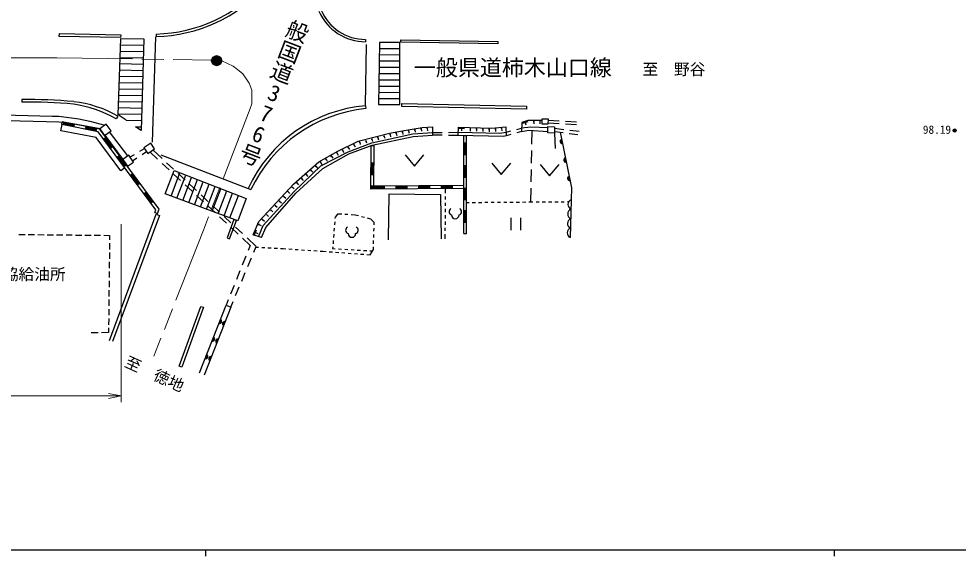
# Model space of a CAD drawing. Units: millimetres, scale not verified. Extents: x 40000 to 680000, y 20000 to 380000.
# Drawn here: x 138276 to 287739, y 204000 to 289553 of the extents above; entities that cross this region are included whole.
import ezdxf
from ezdxf.enums import TextEntityAlignment as Align

# ---------------------------------------------------------------- set-up
doc = ezdxf.new("R2010")
doc.units = ezdxf.units.MM
doc.header["$LTSCALE"] = 1000
doc.header["$PDMODE"] = 32
doc.header["$PDSIZE"] = 500
doc.linetypes.add('CHAIN', pattern=[18.5, 12, -1.5, 3.5, -1.5])
for name, color, linetype, lineweight in [('M-BGD', 7, 'Continuous', 25), ('M-BMK', 2, 'CHAIN', 13), ('M-BMK-HTXT', 7, 'Continuous', 13), ('M-BMK-OTRS', 5, 'Continuous', 25), ('M-BMK-SRVR', 3, 'Continuous', 25), ('M-STR-HTXT', 7, 'Continuous', 13), ('M-TTL-BAND', 7, 'Continuous', 25)]:
    doc.layers.add(name, color=color, linetype=linetype, lineweight=lineweight)
doc.layers.add('M-OTRS', color=6, linetype='Continuous')
doc.styles.add('ＭＳ ゴシック', font='')
doc.styles.get('ＭＳ ゴシック').set_extended_font_data('MS Gothic')

msp = doc.modelspace()

# ---------------------------------------------------------------- linework, layer by layer
at = {"layer": 'M-BGD'}
for p, q in [((160134, 287129), (160144, 286726)), ((193439, 286260), (193438, 285888)), ((138761, 276687), (138766, 276285)), ((193446, 275699), (193469, 275252)), ((154031, 274033), (153789, 273617)), ((145103, 272720), (145191, 273162)), ((150908, 271573), (145103, 272720)), ((151166, 271981), (145191, 273162)), ((145389, 273123), (145302, 272681)), ((147085, 272421), (145319, 272770)), ((147103, 272509), (145337, 272858)), ((147120, 272597), (145354, 272946)), ((147138, 272685), (145372, 273034)), ((147068, 272332), (147155, 272774)), ((148921, 272425), (148834, 271983)), ((150617, 271723), (148851, 272072)), ((150634, 271811), (148869, 272160)), ((150652, 271899), (148886, 272248)), ((150669, 271988), (148903, 272337)), ((150600, 271634), (150687, 272076)), ((202177, 272018), (202374, 272049)), ((202276, 272033), (202337, 271638)), ((203172, 272111), (203371, 272123)), ((203271, 272117), (203297, 271718)), ((204095, 272352), (204120, 271038)), ((208162, 270970), (208218, 272314)), ((208212, 272145), (209211, 272109)), ((208712, 272127), (208697, 271727)), ((210011, 272080), (210211, 272073)), ((210111, 272077), (210096, 271677)), ((211010, 272044), (211210, 272037)), ((211110, 272041), (211096, 271641)), ((214006, 272009), (214205, 272029)), ((215001, 272108), (215200, 272128)), ((215100, 272118), (215140, 271720)), ((217525, 271944), (218279, 272133)), ((218346, 272910), (219298, 273216)), ((218822, 273063), (218944, 272682)), ((220097, 273221), (220297, 273221)), ((220197, 273221), (220198, 272821)), ((221097, 273223), (221297, 273223)), ((221197, 273223), (221198, 272823)), ((222461, 272993), (224238, 272896)), ((224253, 273259), (222472, 273358)), ((224973, 271885), (223524, 272063)), ((225236, 272842), (227013, 272745)), ((227033, 273106), (225252, 273204)), ((160085, 259156), (150908, 271573)), ((160594, 259224), (151166, 271981)), ((152153, 270646), (151791, 270379)), ((151971, 271016), (154830, 267174)), ((153078, 269092), (152008, 270539)), ((153150, 269145), (152080, 270593)), ((155628, 267712), (152706, 271549)), ((195319, 270643), (195512, 270693)), ((195415, 270668), (195516, 270281)), ((196287, 270893), (196480, 270943)), ((196384, 270918), (196484, 270531)), ((197255, 271144), (197272, 271148)), ((197272, 271148), (197451, 271183)), ((197361, 271166), (197439, 270773)), ((198236, 271338), (198432, 271376)), ((198334, 271357), (198411, 270964)), ((199217, 271531), (199413, 271569)), ((199315, 271550), (199392, 271157)), ((200200, 271712), (200398, 271743)), ((200299, 271727), (200360, 271332)), ((201189, 271865), (201386, 271896)), ((201287, 271880), (201349, 271485)), ((204112, 271442), (205648, 271460)), ((205641, 271013), (204120, 271038)), ((208162, 270970), (206641, 270996)), ((206648, 271472), (208184, 271491)), ((209079, 255361), (209059, 270949)), ((209059, 270949), (209509, 270949)), ((209529, 255362), (209509, 270949)), ((212009, 272009), (212209, 272001)), ((212109, 272005), (212095, 271605)), ((213009, 271973), (213209, 271965)), ((213109, 271969), (213094, 271569)), ((214105, 272019), (214145, 271621)), ((215801, 271513), (216555, 271702)), ((216564, 271128), (215817, 270906)), ((218269, 271635), (217522, 271413)), ((219902, 269580), (219935, 271765)), ((223505, 271370), (223607, 268884)), ((223512, 271610), (224867, 271440)), ((225860, 271316), (227215, 271147)), ((227414, 271584), (225965, 271762)), ((152933, 268985), (151863, 270432)), ((153005, 269038), (151936, 270486)), ((152861, 268931), (153223, 269199)), ((190606, 269040), (190787, 269126)), ((190696, 269083), (190869, 268722)), ((191508, 269472), (191688, 269558)), ((191598, 269515), (191771, 269154)), ((192414, 269892), (192608, 269942)), ((192511, 269917), (192611, 269530)), ((193382, 270143), (193576, 270193)), ((193479, 270168), (193579, 269780)), ((194302, 262429), (194359, 269375)), ((194350, 270393), (194544, 270443)), ((194359, 269375), (194809, 269372)), ((194447, 270418), (194547, 270031)), ((194756, 262883), (194809, 269372)), ((209511, 269762), (209061, 269761)), ((209153, 267961), (209151, 269761)), ((209243, 267962), (209241, 269762)), ((209333, 267962), (209331, 269762)), ((209423, 267962), (209421, 269762)), ((154292, 267751), (153931, 267484)), ((155145, 266143), (154075, 267590)), ((155217, 266196), (154148, 267644)), ((155290, 266250), (154220, 267697)), ((155974, 267551), (156691, 267972)), ((157554, 268478), (158272, 268899)), ((157913, 267955), (158616, 268406)), ((159144, 268347), (160352, 267221)), ((161071, 267318), (159617, 268677)), ((187947, 267656), (188120, 267755)), ((188034, 267705), (188232, 267358)), ((188815, 268151), (188989, 268250)), ((188902, 268201), (189100, 267853)), ((189704, 268607), (189885, 268694)), ((189795, 268651), (189968, 268290)), ((199745, 267906), (201245, 266106)), ((201245, 266106), (202745, 267906)), ((209063, 267961), (209513, 267962)), ((219857, 266580), (219887, 268580)), ((155073, 266089), (154003, 267537)), ((155000, 266036), (155362, 266303)), ((156368, 266964), (157072, 267416)), ((161083, 266540), (162181, 265517)), ((162898, 265610), (161802, 266635)), ((185446, 266022), (185596, 266154)), ((185521, 266088), (185786, 265788)), ((186210, 266665), (186383, 266764)), ((186296, 266714), (186495, 266367)), ((187078, 267160), (187252, 267259)), ((187165, 267210), (187363, 266862)), ((194786, 266572), (194336, 266576)), ((194411, 264775), (194426, 266575)), ((194501, 264774), (194516, 266574)), ((194591, 264774), (194606, 266573)), ((194681, 264773), (194696, 266573)), ((209515, 266162), (209065, 266161)), ((209157, 264361), (209155, 266161)), ((209247, 264362), (209245, 266162)), ((209337, 264362), (209335, 266162)), ((209427, 264362), (209425, 266162)), ((213543, 266556), (215043, 264756)), ((215043, 264756), (216543, 266556)), ((221229, 266331), (222729, 264531)), ((222729, 264531), (224229, 266331)), ((156432, 264856), (156070, 264588)), ((157212, 263194), (156143, 264642)), ((157285, 263248), (156215, 264695)), ((157357, 263301), (156287, 264749)), ((157429, 263355), (156360, 264802)), ((162912, 264835), (164010, 263813)), ((164724, 263903), (163628, 264927)), ((183946, 264699), (184096, 264832)), ((184021, 264765), (184285, 264465)), ((184696, 265360), (184846, 265493)), ((184771, 265427), (185035, 265126)), ((194321, 264776), (194771, 264772)), ((219811, 263581), (219842, 265581)), ((157140, 263141), (157502, 263408)), ((164741, 263131), (165839, 262108)), ((166551, 262196), (165455, 263220)), ((182445, 263377), (182595, 263509)), ((182520, 263443), (182785, 263143)), ((183195, 264038), (183345, 264170)), ((183270, 264104), (183535, 263804)), ((209067, 264361), (209517, 264362)), ((158572, 261961), (158210, 261693)), ((159352, 260299), (158282, 261747)), ((159424, 260353), (158354, 261800)), ((159497, 260406), (158427, 261854)), ((159569, 260460), (158499, 261907)), ((174795, 262530), (175179, 262351)), ((181055, 261942), (181191, 262089)), ((181123, 262015), (181416, 261744)), ((181733, 262677), (181869, 262823)), ((181801, 262750), (182095, 262479)), ((209070, 262541), (194302, 262429)), ((194307, 262976), (194757, 262972)), ((194397, 262975), (194393, 262520)), ((196469, 262536), (194393, 262520)), ((194484, 262611), (194487, 262974)), ((194484, 262611), (196469, 262626)), ((194577, 262974), (194574, 262702)), ((196468, 262716), (194574, 262702)), ((194665, 262792), (194667, 262973)), ((194665, 262792), (196467, 262806)), ((209066, 262991), (194756, 262883)), ((196470, 262446), (196467, 262896)), ((198266, 262909), (198270, 262459)), ((200067, 262833), (198267, 262819)), ((200068, 262743), (198268, 262729)), ((200068, 262653), (198269, 262639)), ((200069, 262563), (198269, 262549)), ((200070, 262473), (200066, 262923)), ((201866, 262936), (201870, 262486)), ((203667, 262860), (201867, 262846)), ((203668, 262770), (201868, 262756)), ((203668, 262680), (201868, 262666)), ((203669, 262590), (201869, 262576)), ((203670, 262500), (203666, 262950)), ((205466, 262964), (205470, 262514)), ((207267, 262887), (205467, 262874)), ((207268, 262797), (205468, 262784)), ((207268, 262707), (205468, 262694)), ((207269, 262617), (205469, 262604)), ((206177, 261775), (206182, 262519)), ((207270, 262527), (207266, 262977)), ((209070, 262541), (209066, 262991)), ((209520, 262562), (209070, 262561)), ((209162, 260761), (209160, 262561)), ((209252, 260762), (209250, 262562)), ((209342, 260762), (209340, 262562)), ((209432, 260762), (209430, 262562)), ((219763, 260396), (219796, 262581)), ((159280, 260246), (159641, 260513)), ((166570, 261427), (167668, 260404)), ((168377, 260489), (167281, 261513)), ((179698, 260473), (179833, 260620)), ((179765, 260546), (180059, 260275)), ((180376, 261208), (180512, 261354)), ((180444, 261281), (180738, 261010)), ((206163, 259775), (206166, 260275)), ((206170, 260775), (206173, 261275)), ((209072, 260761), (209522, 260762)), ((209582, 260312), (209923, 260315)), ((210423, 260319), (210923, 260323)), ((211423, 260328), (211923, 260332)), ((212423, 260336), (212923, 260340)), ((213423, 260344), (213923, 260348)), ((214423, 260352), (214923, 260356)), ((215423, 260360), (215923, 260364)), ((216423, 260368), (216923, 260373)), ((217423, 260377), (217923, 260381)), ((218422, 260385), (218922, 260389)), ((219422, 260393), (219763, 260396)), ((219763, 260396), (220071, 260398)), ((220571, 260402), (221071, 260406)), ((221571, 260411), (222071, 260415)), ((222571, 260419), (223071, 260423)), ((223571, 260427), (224071, 260431)), ((224571, 260435), (225071, 260439)), ((225571, 260443), (225879, 260446)), ((226162, 260736), (226012, 254718)), ((159922, 258742), (160085, 259156)), ((159922, 258742), (160340, 258577)), ((160340, 258577), (160594, 259224)), ((168399, 259722), (169497, 258700)), ((170203, 258782), (169107, 259806)), ((178340, 259004), (178476, 259151)), ((178408, 259077), (178702, 258806)), ((179019, 259739), (179155, 259885)), ((179087, 259812), (179381, 259541)), ((206156, 258775), (206159, 259275)), ((209524, 258962), (209074, 258961)), ((209166, 257161), (209164, 258961)), ((209256, 257162), (209254, 258962)), ((209346, 257162), (209344, 258962)), ((209436, 257162), (209434, 258962)), ((170228, 258018), (171326, 256996)), ((172030, 257074), (170934, 258099)), ((176983, 257535), (177119, 257682)), ((177051, 257608), (177345, 257337)), ((177662, 258270), (177797, 258416)), ((177730, 258343), (178023, 258072)), ((188546, 257236), (188506, 256738)), ((188606, 257999), (188585, 257734)), ((189006, 258466), (188606, 257999)), ((189649, 258431), (189006, 258466)), ((190647, 258378), (190148, 258404)), ((191789, 258316), (191147, 258351)), ((192314, 258176), (191789, 258316)), ((193281, 257918), (192797, 258047)), ((194289, 257649), (193764, 257790)), ((194822, 257150), (194289, 257649)), ((194809, 256732), (194822, 257150)), ((206142, 256775), (206145, 257275)), ((206149, 257775), (206152, 258275)), ((209076, 257161), (209526, 257162)), ((216580, 257883), (216580, 255883)), ((218080, 257883), (218080, 255883)), ((172057, 256314), (173155, 255291)), ((173856, 255367), (172760, 256392)), ((175720, 255062), (176121, 255978)), ((176442, 256711), (176522, 256894)), ((176482, 256802), (176849, 256642)), ((188466, 256239), (188426, 255741)), ((194778, 255733), (194794, 256233)), ((206135, 255775), (206139, 256275)), ((138289, 255221), (139289, 255211)), ((139789, 255205), (140789, 255195)), ((141289, 255190), (142289, 255180)), ((142789, 255175), (143789, 255165)), ((144289, 255159), (145289, 255149)), ((145789, 255144), (146789, 255134)), ((147289, 255129), (148289, 255118)), ((148789, 255113), (149789, 255103)), ((150289, 255098), (151288, 255088)), ((151788, 255083), (152723, 255073)), ((152723, 255073), (152715, 254345)), ((173886, 254610), (175094, 253484)), ((176041, 253324), (174586, 254684)), ((176894, 254720), (175554, 255134)), ((175920, 255520), (176287, 255359)), ((188307, 254245), (188267, 253747)), ((188387, 255242), (188347, 254744)), ((194717, 253734), (194732, 254234)), ((194748, 254733), (194763, 255233)), ((206127, 254531), (206132, 255275)), ((209079, 255361), (209529, 255362)), ((152709, 253845), (152699, 252845)), ((175094, 253484), (174767, 252674)), ((175662, 252413), (176041, 253324)), ((175993, 253208), (176420, 253184)), ((176919, 253157), (177418, 253129)), ((177917, 253101), (178417, 253074)), ((178916, 253046), (179415, 253018)), ((179914, 252991), (180341, 252967)), ((180341, 252967), (180747, 252940)), ((181246, 252907), (181745, 252874)), ((182243, 252841), (182742, 252808)), ((183241, 252775), (183740, 252742)), ((184239, 252709), (184738, 252676)), ((185237, 252643), (185736, 252610)), ((188228, 253249), (188207, 252984)), ((188207, 252984), (188638, 252957)), ((189137, 252926), (189636, 252896)), ((190135, 252865), (190634, 252834)), ((191133, 252804), (191632, 252773)), ((192131, 252742), (192630, 252712)), ((193129, 252681), (193628, 252650)), ((194127, 252620), (194559, 252593)), ((194205, 251984), (194689, 252817)), ((194689, 252817), (194701, 253234)), ((152693, 252345), (152682, 251345)), ((174393, 251747), (173831, 250356)), ((174701, 250105), (175277, 251490)), ((186235, 252577), (186640, 252550)), ((186640, 252550), (187182, 252510)), ((187680, 252473), (188179, 252435)), ((188678, 252398), (189176, 252360)), ((189675, 252323), (190173, 252286)), ((190672, 252248), (191171, 252211)), ((191669, 252174), (192168, 252136)), ((192666, 252099), (193165, 252062)), ((193664, 252024), (194205, 251984)), ((152677, 250845), (152666, 249845)), ((152660, 249345), (152649, 248345)), ((173457, 249428), (172896, 248037)), ((173739, 247798), (174316, 249182)), ((152644, 247845), (152633, 246846)), ((172521, 247110), (171960, 245719)), ((172778, 245490), (173355, 246874)), ((152628, 246346), (152617, 245346)), ((152611, 244846), (152600, 243846)), ((167053, 233177), (171259, 243981)), ((172014, 243655), (167788, 232821)), ((171586, 244792), (171259, 243981)), ((171259, 243981), (172014, 243655)), ((172014, 243655), (172394, 244567)), ((152595, 243346), (152584, 242346)), ((152579, 241846), (152568, 240846)), ((150921, 239572), (149788, 239540)), ((152554, 239618), (151421, 239586)), ((152562, 240346), (152554, 239618))]:
    msp.add_line(p, q, dxfattribs=at)
for points in [[(144732, 287186), (154486, 287020), (154478, 286560), (144724, 286727)], [(199061, 286227), (214489, 285947), (214482, 285552), (199054, 285832)], [(199244, 276049), (219041, 275632), (219030, 275146), (199234, 275563)], [(221555, 273642), (222481, 273612), (222453, 272768), (221528, 272797)], [(151147, 272029), (151914, 270974), (152962, 271736), (152196, 272791)], [(222451, 272383), (223532, 272353), (223505, 271370), (222424, 271400)], [(158196, 269007), (158818, 268118), (159891, 268869), (159269, 269758)], [(154830, 267174), (155563, 266085), (156524, 266733), (155791, 267822)], [(172510, 257590), (171414, 254694), (171818, 254541), (172914, 257436)], [(163808, 234228), (167256, 243776), (167669, 243627), (164222, 234078)]]:
    msp.add_lwpolyline(points, close=True, dxfattribs=at)
for points in [[(121797, 273828), (122175, 273837), (128150, 273589), (142644, 273180), (144636, 273140), (146288, 272972), (151213, 272078)], [(121812, 274729), (129972, 274396), (143575, 274071), (144635, 274029), (145864, 273904), (147813, 273609), (149594, 273272), (151973, 272629)], [(155149, 265834), (154522, 265340), (150570, 270632), (144979, 271698), (145175, 272706)], [(175554, 255134), (176487, 257265), (181972, 263201), (186009, 266758), (189059, 268499), (192288, 270047), (197232, 271325), (199887, 271847), (202471, 272247), (204095, 272352)], [(215778, 272357), (215817, 270906), (215392, 270807), (208162, 270970)], [(208218, 272314), (213472, 272125), (215778, 272357)], [(218299, 273056), (218269, 271635), (219434, 271797), (222430, 271605)], [(222445, 272168), (219755, 272291), (218279, 272133)], [(221546, 273377), (219281, 273372), (218299, 273056)], [(176417, 254867), (177132, 256623), (182072, 262076), (186349, 266131), (190673, 268383), (194423, 269800), (200971, 271222), (204112, 271442)], [(176894, 254720), (177559, 256354), (182349, 261781), (186641, 265722), (190798, 268030), (194495, 269427), (201029, 270826), (204120, 271038)], [(208184, 271491), (214821, 271323), (215801, 271513)], [(224383, 271501), (226195, 262641), (226162, 260736)], [(197088, 254379), (197183, 261672), (205392, 261566), (205491, 254498)], [(152683, 238342), (160158, 258429), (160650, 258244), (153172, 238167)]]:
    msp.add_lwpolyline(points, dxfattribs=at)
msp.add_circle((287181, 271771), 125, dxfattribs=at)
for centre, radius, start, end in [((159542, 310750), 23628, 271.43569, 317.98153), ((159542, 310750), 24032, 271.43569, 317.98153), ((193445, 293952), 8064, 203.26351, 269.95159), ((193445, 293952), 7692, 203.26351, 269.95159), ((139823, 199483), 77212, 84.65326, 90.7881), ((139823, 199483), 76810, 84.65326, 90.7881), ((144136, 256614), 19552, 60.41632, 81.63662), ((144993, 258513), 17960, 59.78517, 83.52654), ((195291, 253294), 22480, 94.70773, 155.74368), ((195750, 252602), 22765, 95.75148, 154.64309), ((224741, 270021), 354, 110.36145, 272.76663), ((224741, 270021), 283, 112.58549, 270.54259), ((224741, 270021), 212, 116.33182, 266.79627), ((224741, 270021), 142, 124.04355, 259.08454), ((224741, 270021), 100, 134.36121, 248.76687), ((225342, 267082), 354, 110.36145, 272.76663), ((225342, 267082), 283, 112.58549, 270.54259), ((225342, 267082), 212, 116.33182, 266.79627), ((225342, 267082), 142, 124.04355, 259.08454), ((225342, 267082), 100, 134.36121, 248.76687), ((225944, 264143), 354, 110.36145, 272.76663), ((225944, 264143), 283, 112.58549, 270.54259), ((225944, 264143), 212, 116.33182, 266.79627), ((225944, 264143), 142, 124.04355, 259.08454), ((225944, 264143), 100, 134.36121, 248.76687), ((226460, 259976), 816, 111.37006, 245.775), ((207265, 258848), 536, 116.08703, 255.33416), ((208194, 258848), 536, 284.66584, 63.91297), ((226422, 258471), 816, 111.37006, 245.775), ((207730, 258329), 600, 180, 360), ((226385, 256967), 816, 111.37006, 245.775), ((190808, 255885), 536, 116.08703, 255.33416), ((191737, 255885), 536, 284.66584, 63.91297), ((226347, 255462), 816, 111.37006, 245.775), ((191273, 255367), 600, 180, 360), ((170194, 241394), 354, 257.52817, 59.93335), ((170194, 241394), 283, 259.75221, 57.70931), ((170194, 241394), 212, 263.49854, 53.96299), ((170194, 241394), 142, 271.21027, 46.25126), ((170194, 241394), 100, 281.52793, 35.93359), ((171042, 241014), 354, 77.48548, 239.89066), ((171042, 241014), 283, 79.70952, 237.66662), ((171042, 241014), 212, 83.45585, 233.9203), ((171042, 241014), 142, 91.16758, 226.20857), ((171042, 241014), 100, 101.48524, 215.8909), ((169105, 238599), 354, 257.52817, 59.93335), ((169105, 238599), 283, 259.75221, 57.70931), ((169105, 238599), 212, 263.49854, 53.96299), ((169105, 238599), 142, 271.21027, 46.25126), ((169105, 238599), 100, 281.52793, 35.93359), ((169951, 238219), 354, 77.48548, 239.89066), ((169951, 238219), 283, 79.70952, 237.66662), ((169951, 238219), 212, 83.45585, 233.9203), ((169951, 238219), 142, 91.16758, 226.20857), ((169951, 238219), 100, 101.48524, 215.8909), ((168017, 235803), 354, 257.52817, 59.93335), ((168017, 235803), 283, 259.75221, 57.70931), ((168017, 235803), 212, 263.49854, 53.96299), ((168017, 235803), 142, 271.21027, 46.25126), ((168017, 235803), 100, 281.52793, 35.93359), ((168861, 235424), 354, 77.48548, 239.89066), ((168861, 235424), 283, 79.70952, 237.66662), ((168861, 235424), 212, 83.45585, 233.9203), ((168861, 235424), 142, 91.16758, 226.20857), ((168861, 235424), 100, 101.48524, 215.8909)]:
    msp.add_arc(centre, radius, start, end, dxfattribs=at)
msp.add_point((287181, 271771), dxfattribs=at)
at = {"layer": 'M-BMK'}
for points in [[(76646, 284183), (114135, 283712), (128388, 283489), (136692, 283362), (144352, 283356), (168958, 282944)], [(170556, 282871), (172408, 281997), (173085, 281489), (173932, 280811), (174524, 279965), (174948, 279287), (175371, 278187), (175371, 277171), (175348, 276024), (175110, 275272), (167666, 255919), (159775, 235864)]]:
    msp.add_lwpolyline(points, dxfattribs=at)
at = {"layer": 'M-BMK-OTRS'}
for p, q in [((160027, 286689), (159515, 269915)), ((193554, 285477), (193406, 275812)), ((154427, 284407), (158093, 284340)), ((154459, 285407), (158121, 285340)), ((198900, 284785), (195662, 284792)), ((154395, 283408), (158065, 283341)), ((198899, 282785), (195628, 282792)), ((198900, 283785), (195645, 283792)), ((154332, 281408), (158010, 281341)), ((154364, 282408), (158038, 282341)), ((198898, 281785), (195611, 281792)), ((154300, 280409), (157982, 280342)), ((198897, 279785), (195576, 279793)), ((198897, 280785), (195593, 280793)), ((154237, 278410), (157926, 278342)), ((154269, 279409), (157954, 279342)), ((198896, 278785), (195559, 278793)), ((154205, 277410), (157898, 277343)), ((198894, 276785), (195524, 276793)), ((198895, 277785), (195542, 277793)), ((154142, 275411), (157842, 275344)), ((154173, 276411), (157870, 276343)), ((154110, 274411), (157815, 274344)), ((155385, 273388), (157787, 273344)), ((156860, 272361), (157759, 272345)), ((160891, 267910), (174795, 262530)), ((162494, 261342), (163903, 265029)), ((163432, 260994), (164836, 264668)), ((164370, 260647), (165768, 264306)), ((165307, 260299), (166700, 263945)), ((166245, 259951), (167633, 263584)), ((167182, 259603), (168565, 263222)), ((168120, 259255), (169498, 262861)), ((169058, 258907), (170430, 262499)), ((169995, 258559), (171363, 262138)), ((170933, 258211), (172295, 261776)), ((171870, 257863), (173227, 261415))]:
    msp.add_line(p, q, dxfattribs=at)
for points in [[(155385, 273388), (154106, 274279), (154490, 286406)], [(154490, 286406), (158149, 286340), (157742, 271746), (156860, 272361)]]:
    msp.add_lwpolyline(points, dxfattribs=at)
for points in [[(198901, 285785), (195680, 285792), (195509, 275919), (198894, 275912)], [(161557, 261690), (162971, 265391), (174468, 260934), (173111, 257403)]]:
    msp.add_lwpolyline(points, close=True, dxfattribs=at)
at = {"layer": 'M-BMK-SRVR'}
for radius in [800, 726, 651, 578, 486, 378, 298, 205, 87.8]:
    msp.add_circle((169756, 282883), radius, dxfattribs=at)
at = {"layer": 'M-OTRS'}
msp.add_point((169812, 282938), dxfattribs=at)
at = {"layer": 'M-STR-HTXT'}
for p, q in [((154574, 256857), (154574, 228515)), ((76969, 229515), (154574, 229515)), ((154574, 229515), (152574, 229915)), ((154574, 229515), (152574, 229115))]:
    msp.add_line(p, q, dxfattribs=at)
at = {"layer": 'M-TTL-BAND'}
for p, q in [((40000, 205000), (579000, 205000)), ((168000, 205000), (168000, 204000)), ((268000, 205000), (268000, 204000))]:
    msp.add_line(p, q, dxfattribs=at)

# ---------------------------------------------------------------- texts
at = {"layer": 'M-BGD', "style": 'ＭＳ ゴシック'}
msp.add_text('98.19', height=1320, dxfattribs=at).set_placement((282112, 270849), align=Align.BOTTOM_LEFT)
at = {"layer": 'M-BMK-HTXT', "style": 'ＭＳ ゴシック'}
for s, p in [('般', (181870, 285597)), ('国', (180630, 282324)), ('道', (179390, 279051)), ('3', (178177, 275772)), ('7', (176912, 272509)), ('6', (175671, 269236)), ('号', (174456, 265950))]:
    msp.add_text(s, height=2566, rotation=339, dxfattribs=at).set_placement(p, align=Align.BOTTOM_CENTER)
msp.add_text('一般県道柿木山口線', height=2566, dxfattribs=at).set_placement((216877, 279725), align=Align.BOTTOM_CENTER)
for s, p in [('至\u3000野谷', (242511, 281523)), ('出光仁保農協給油所', (134482, 248892))]:
    msp.add_text(s, height=1833, dxfattribs=at).set_placement(p, align=Align.MIDDLE_CENTER)
msp.add_text('至\u3000徳地', height=1833, rotation=335.469, dxfattribs=at).set_placement((159879, 233029), align=Align.MIDDLE_CENTER)

doc.saveas('drawing.dxf')
